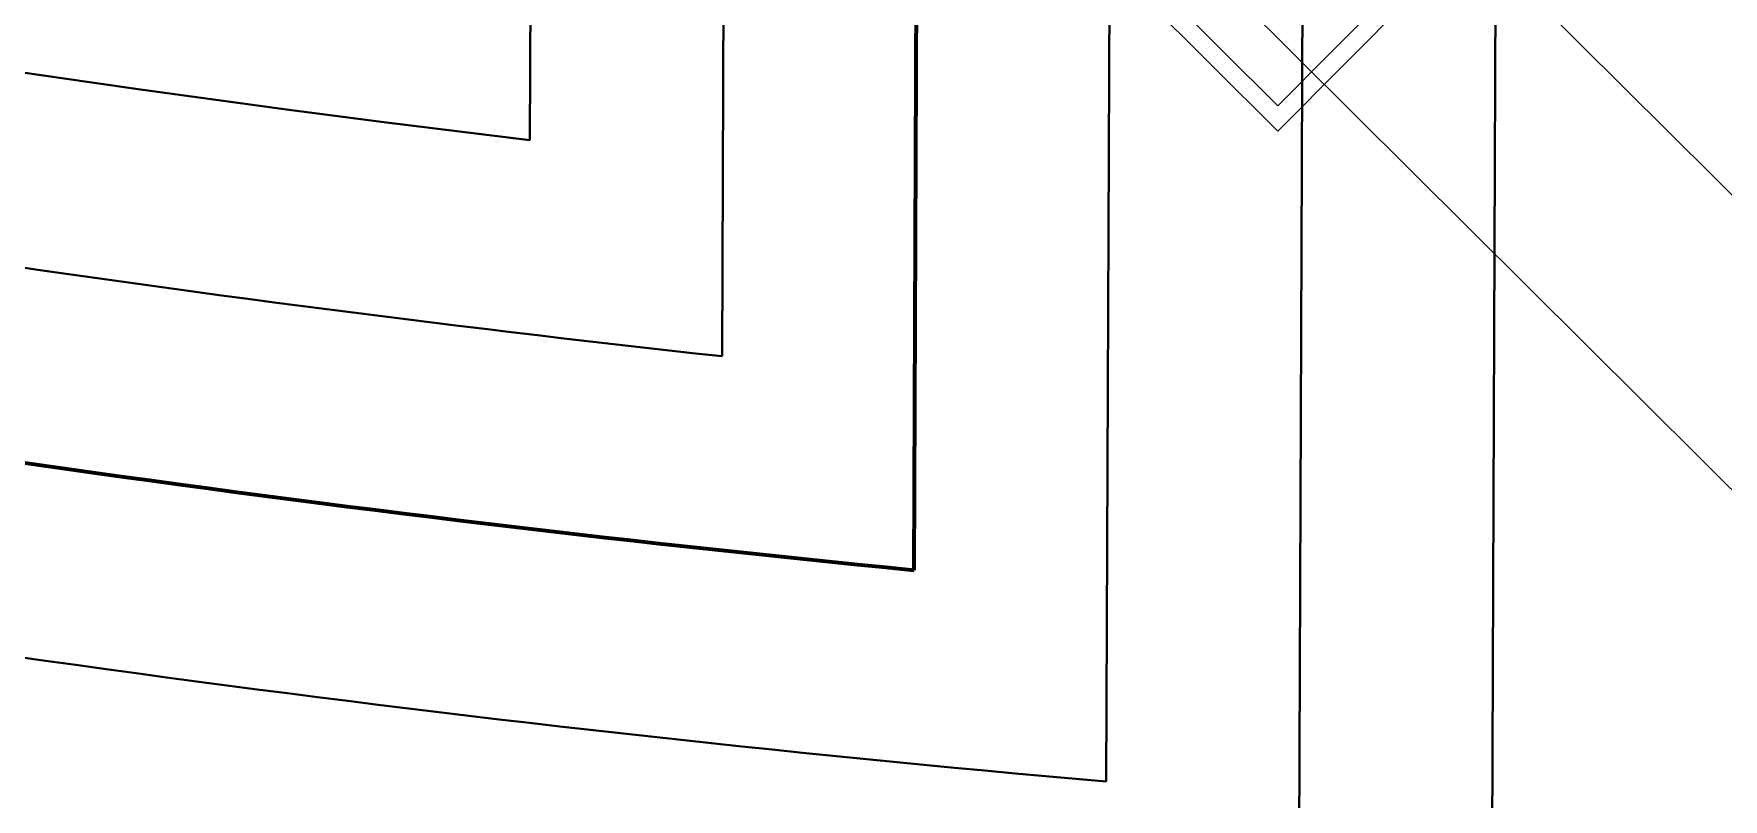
# Model space of a CAD drawing. Header units: inches. Extents: x -5337 to 1057, y 15227 to 19227.
# Drawn here: x -1603.66 to -1577.41, y 18804.12 to 18816.02 of the extents above; entities that cross this region are included whole.
import ezdxf

# ---------------------------------------------------------------- set-up
doc = ezdxf.new("R2010")
doc.units = ezdxf.units.IN
doc.header["$LTSCALE"] = 150
doc.header["$MEASUREMENT"] = 0
for name, color, linetype in [('COMT-MIN', 84, 'Continuous'), ('CONT-MJR', 84, 'Continuous'), ('STORM', 7, 'Continuous'), ('STORM INLET', 7, 'Continuous')]:
    doc.layers.add(name, color=color, linetype=linetype)

msp = doc.modelspace()

# ---------------------------------------------------------------- linework, layer by layer
at = {"layer": 'COMT-MIN', "color": 5, "linetype": 'Continuous', "lineweight": 40}
for p, q in [((-1592.967, 18811.007), (-1592.699, 18875.979)), ((-1586.994, 18804.394), (-1586.743, 18865.281)), ((-1595.953, 18814.368), (-1595.788, 18854.512)), ((-1584.008, 18801.139), (-1583.817, 18847.445)), ((-1581.021, 18797.917), (-1580.909, 18824.982)), ((-1595.953, 18814.368), (-1595.953, 18814.368)), ((-1592.967, 18811.007), (-1592.967, 18811.007)), ((-1586.994, 18804.394), (-1586.994, 18804.394))]:
    msp.add_line(p, q, dxfattribs=at)
for radius, start, end in [(304.062, 253.97337, 263.17043), (307.062, 253.95236, 263.79826), (313.062, 253.91104, 265.01583), (316.062, 253.89071, 265.60647), (319.062, 253.8706, 266.18557)]:
    msp.add_arc((-1559.795, 19116.273), radius, start, end, dxfattribs=at)
at = {"layer": 'CONT-MJR', "color": 5, "linetype": 'Continuous', "lineweight": 70}
for q in [(-1589.862, 18836.514), (-1589.981, 18807.683)]:
    msp.add_line((-1589.981, 18807.683), q, dxfattribs=at)
msp.add_arc((-1559.795, 19116.273), 310.062, 253.93159, 264.41324, dxfattribs=at)
at = {"layer": 'STORM', "color": 5}
for p, q in [((-1584.869, 18821.076), (-1550.167, 18786.545)), ((-1587.101, 18818.712), (-1556.756, 18788.517))]:
    msp.add_line(p, q, dxfattribs=at)
at = {"layer": 'STORM INLET', "color": 5}
for p, q in [((-1590.485, 18820.633), (-1584.328, 18814.509)), ((-1590.091, 18820.634), (-1584.329, 18814.903)), ((-1584.329, 18814.903), (-1580.985, 18818.265)), ((-1584.328, 18814.509), (-1580.59, 18818.267))]:
    msp.add_line(p, q, dxfattribs=at)

doc.saveas('drawing.dxf')
